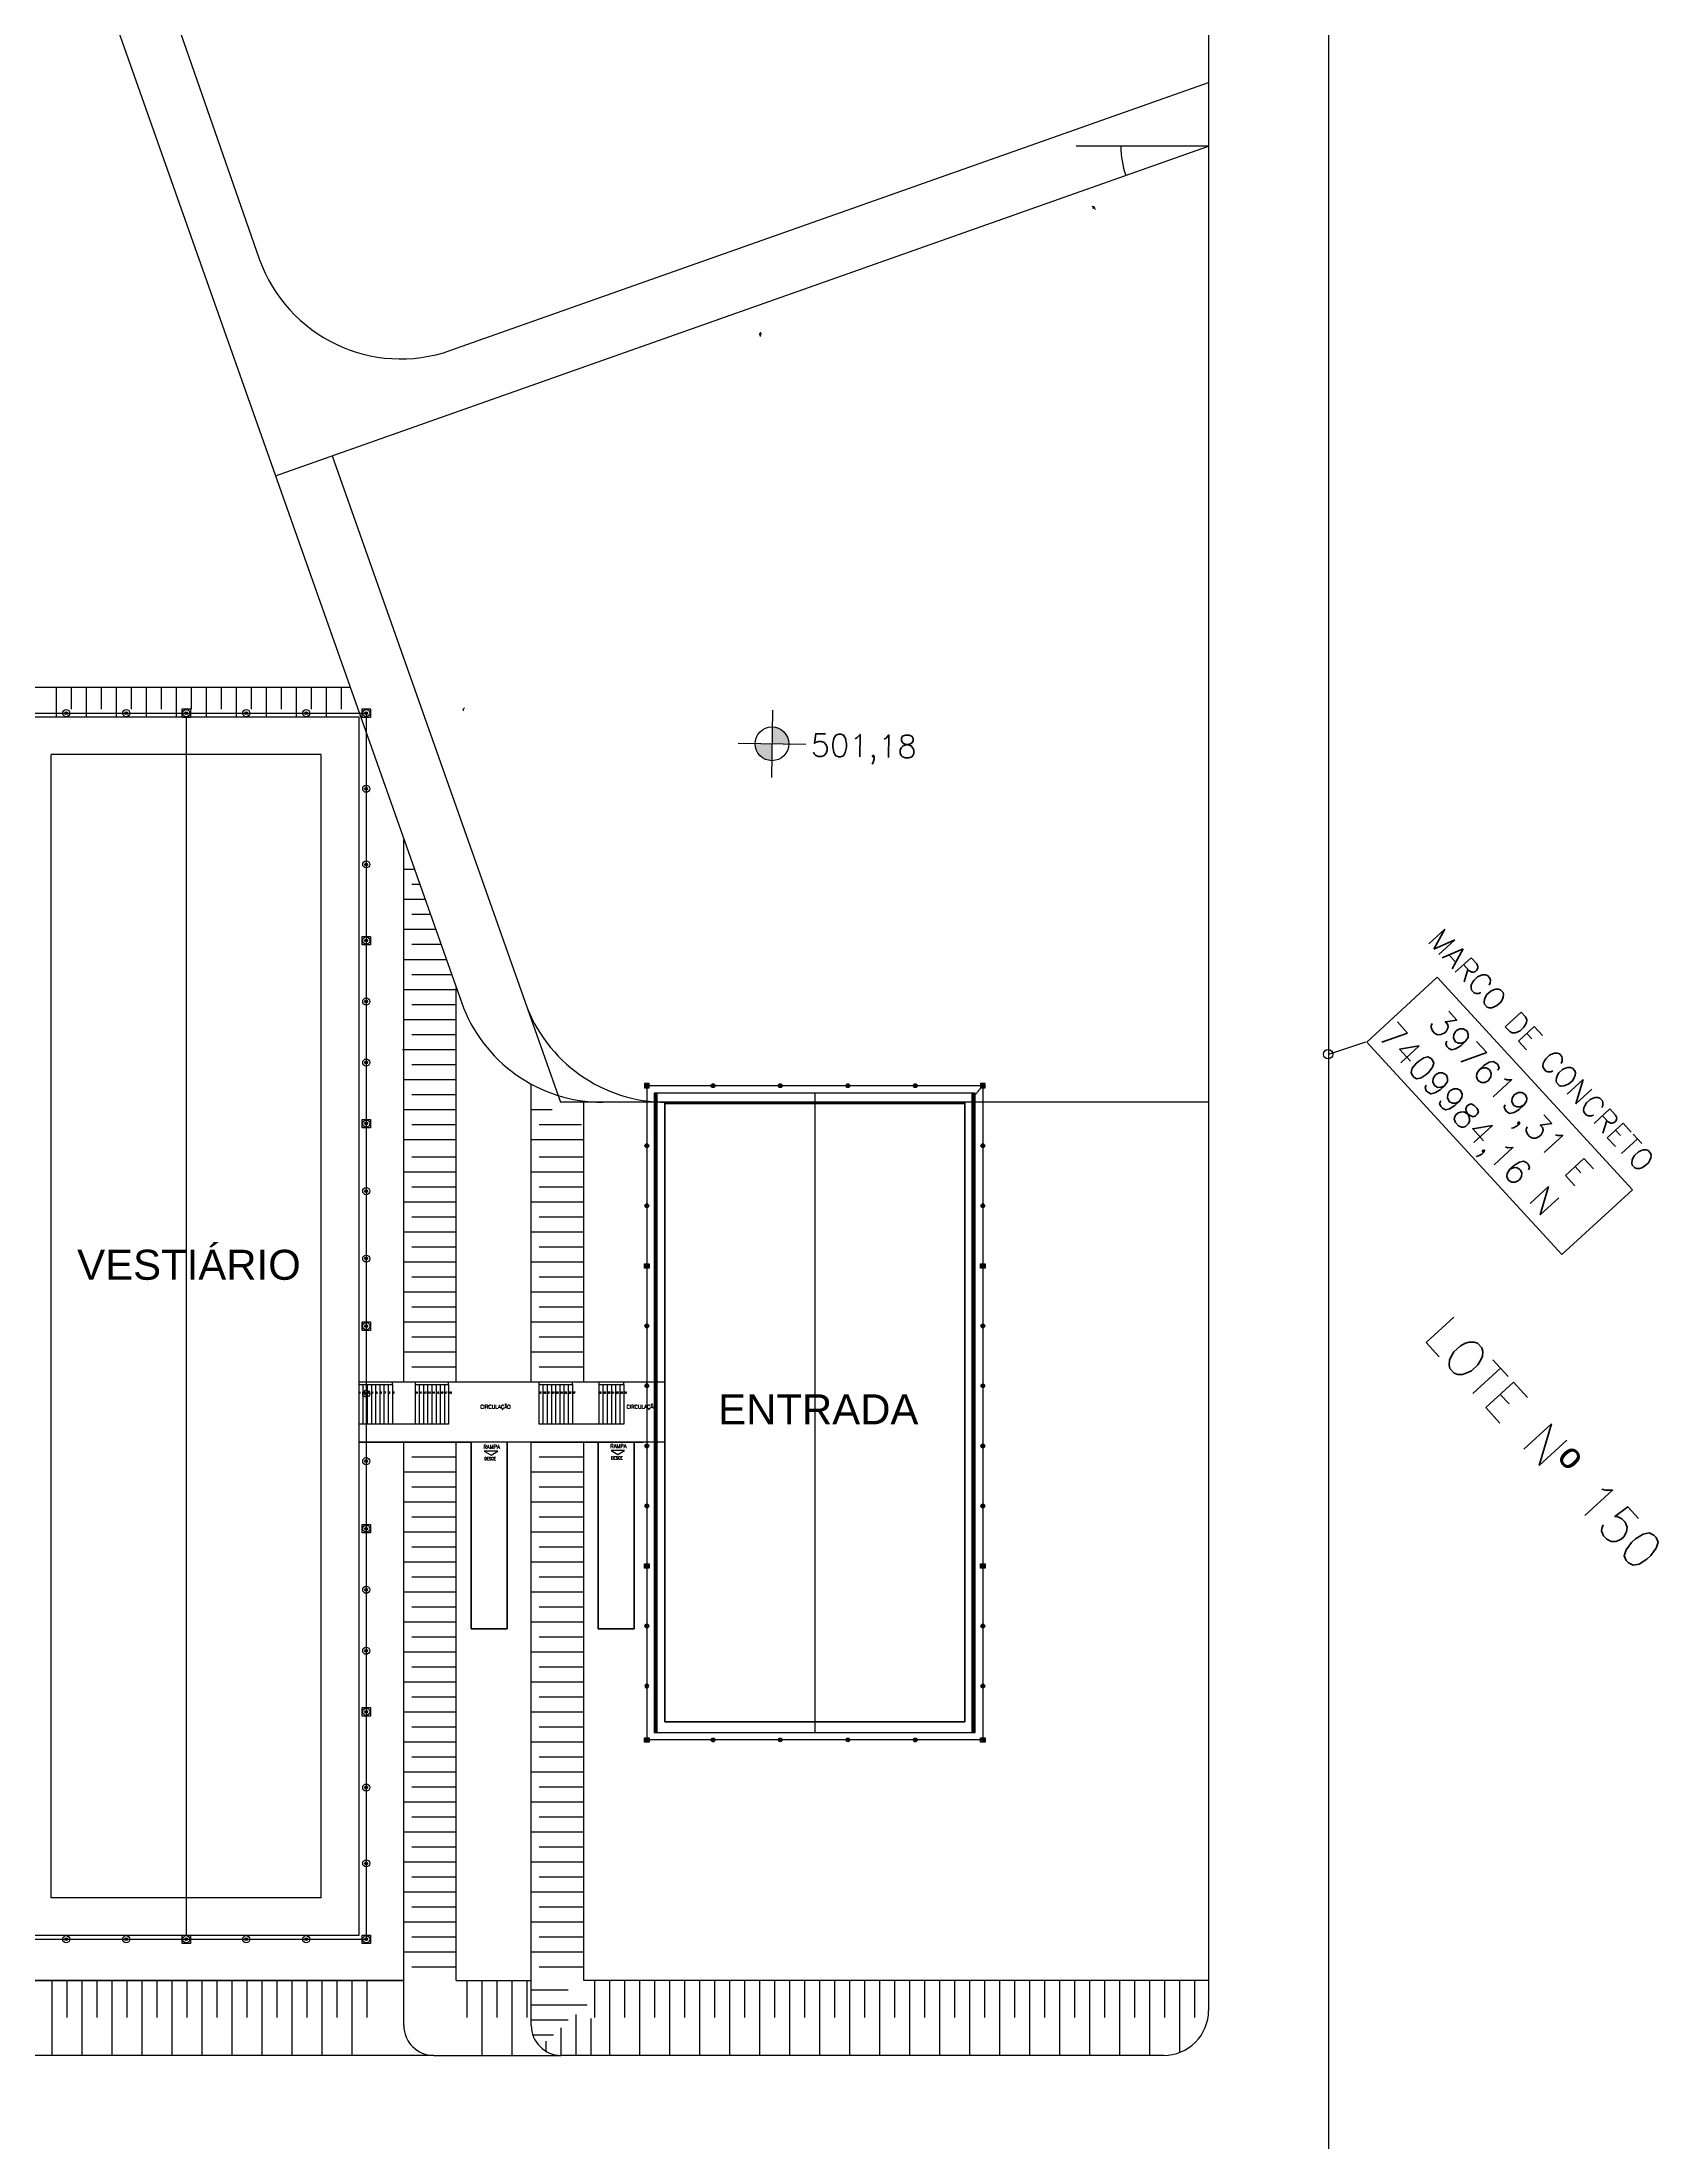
# Model space of a CAD drawing. Header units: millimetres. Extents: x 329990 to 395848, y 7389401 to 7442219.
# Drawn here: x 383119 to 393891, y 7415250 to 7429245 of the extents above; entities that cross this region are included whole.
import ezdxf
from ezdxf.enums import TextEntityAlignment as Align

# ---------------------------------------------------------------- set-up
doc = ezdxf.new("R2010")
doc.units = ezdxf.units.MM
doc.header["$PDMODE"] = 34
doc.header["$PDSIZE"] = 1.2
doc.linetypes.add('DASHDOT2', pattern=[0.5, 0.25, -0.125, 0, -0.125])
doc.linetypes.add('DASHED2', pattern=[0.375, 0.25, -0.125])
for name, color, linetype in [('_LAYOUT', 252, 'Continuous'), ('ALVENARIA', 7, 'Continuous'), ('COTAS', 3, 'DASHED2'), ('ESPECARQ', 2, 'Continuous'), ('PONTOS DE PARA-RAIOS', 1, 'Continuous'), ('SPDA ATERRAMENTO', 1, 'Continuous')]:
    doc.layers.add(name, color=color, linetype=linetype)
doc.styles.add('1mm', font='romans.shx', dxfattribs={"height": 2})
doc.styles.add('ARIAL', font='arial.ttf', dxfattribs={"width": 1.5, "height": 0.6})
doc.styles.add('ARIAL-ABA1', font='arial.ttf', dxfattribs={"height": 2})
doc.styles.add('REGUA100', font='simplex.shx')
doc.styles.add('REGUA60', font='swissel.ttf')
doc.styles.add('TEXTO50', font='ROMANS.SHX', dxfattribs={"height": 0.13})
doc.dimstyles.new('ISO-25', dxfattribs={"dimtxt": 2.5, "dimasz": 2.5, "dimexe": 1.25, "dimexo": 0.625, "dimgap": 0.2, "dimtad": 1, "dimzin": 1, "dimtxsty": 'Standard', "dimcen": 2.5, "dimclrd": 1, "dimazin": 0, "dimtfac": 1, "dimtmove": 0, "dimatfit": 3, "dimfxl": 1, "dimarcsym": 0})

# ---------------------------------------------------------------- blocks, each defined once
blk = doc.blocks.new('INDUNI1')
at = {"color": 0, "style": 'REGUA100', "width": 1.4, "flags": 8}
for tag, p in [('NOME1', (0, 0)), ('NOME2', (0, -4.3))]:
    blk.add_attdef(tag, text='', height=2.5, dxfattribs=at).set_placement(p, align=Align.CENTER)
at = {"layer": 'ESPECARQ', "style": 'REGUA60', "width": 1.4, "flags": 8}
for tag, p in [('REVPAR', (0, -12.8)), ('PEDIR', (0, -15.3)), ('PISO', (0, -10.3))]:
    blk.add_attdef(tag, text='', height=1.5, dxfattribs=at).set_placement(p, align=Align.CENTER)
at = {"layer": 'ESPECARQ', "style": 'REGUA60', "width": 1.4}
blk.add_attdef('AREA', text='', height=1.5, dxfattribs=at).set_placement((0, -7.8), align=Align.CENTER)
blk = doc.blocks.new('*D17')
at = {"layer": 'ALVENARIA', "color": 1, "lineweight": -2}
blk.add_arc((390895, 7428551), 585, 180.1176, 199.3418, dxfattribs=at)
at = {"layer": 'ALVENARIA', "color": 1, "lineweight": 0}
for points in [[(390310, 7428550), (390311, 7428550), (390310, 7428551)], [(390344, 7428358), (390343, 7428357), (390344, 7428356)]]:
    blk.add_solid(points, dxfattribs=at)
at = {"layer": 'Defpoints', "color": 0, "lineweight": 0}
for p in [(390012, 7428551, -823), (390314, 7428485), (390895, 7428551, -823), (390895, 7428551, -823), (384675, 7426353, -823)]:
    blk.add_point(p, dxfattribs=at)
at = {"layer": 'ALVENARIA', "color": 0, "insert": (390320, 7428452), "char_height": 1.2, "attachment_point": 5, "rotation": 279.7297}
blk.add_mtext('19°27\'34"', dxfattribs=at)
blk = doc.blocks.new('Apwr_pahaste')
at = {"const_width": 0.63}
blk.add_lwpolyline([(0.315, 0, 1), (-0.315, 0, 1)], format="xyb", close=True, dxfattribs=at)
for radius in [1.575, 0.63]:
    blk.add_circle((0, 0), radius)

msp = doc.modelspace()

# ---------------------------------------------------------------- hatches: boundary and pattern name
at = {"layer": 'ALVENARIA'}
h = msp.add_hatch(color=256, dxfattribs=at)
h.paths.add_polyline_path([(388097.266, 7424566.2639, 0.4142135624), (387986.4861, 7424680.458), (387984.779, 7424567.971)])
h.paths.add_polyline_path([(387983.0719, 7424455.4839), (387984.779, 7424567.971), (387872.2919, 7424569.6781, 0.4142135624)])

# ---------------------------------------------------------------- linework, layer by layer
at = {"layer": '_LAYOUT'}
for p, q in [((384080.1967, 7424746.7727, -8.2303), (384080.1967, 7416629.1853, -8.2303)), ((383180.1967, 7416876.7727, -8.2303), (383180.1967, 7424496.7727, -8.2303)), ((384980.1967, 7424496.7727, -8.2303), (383180.1967, 7424496.7727, -8.2303)), ((384980.1967, 7416876.7727, -8.2303), (384980.1967, 7424496.7727, -8.2303)), ((389340.1967, 7422239.2737, -8.2303), (387200.1967, 7422239.2737, -8.2303)), ((387200.1967, 7422239.2737, -8.2303), (387200.1967, 7417979.2737, -8.2303)), ((387203.8364, 7417979.2737, -8.2303), (387203.8364, 7422239.2737, -8.2303)), ((387207.476, 7417979.2737, -8.2303), (387207.476, 7422239.2737, -8.2303)), ((387212.9354, 7417979.2737, -8.2303), (387212.9354, 7422239.2737, -8.2303)), ((387220.2149, 7417979.2737, -8.2303), (387220.2149, 7422239.2737, -8.2303)), ((388270.1967, 7422239.2737, -8.2303), (388270.1967, 7417979.2737, -8.2303)), ((389320.1785, 7417979.2737, -8.2303), (389320.1785, 7422239.2737, -8.2303)), ((389327.458, 7417979.2737, -8.2303), (389327.458, 7422239.2737, -8.2303)), ((389332.9174, 7417979.2737, -8.2303), (389332.9174, 7422239.2737, -8.2303)), ((389336.5571, 7417979.2737, -8.2303), (389336.5571, 7422239.2737, -8.2303)), ((389340.1967, 7417979.2737, -8.2303), (389340.1967, 7422239.2737, -8.2303)), ((387200.1967, 7417979.2737, -8.2303), (389340.1967, 7417979.2737, -8.2303)), ((384980.1967, 7416876.7727, -8.2303), (383180.1967, 7416876.7727, -8.2303))]:
    msp.add_line(p, q, dxfattribs=at)
at = {"layer": '_LAYOUT', "ltscale": 0.8}
for p, q in [((389270.1967, 7422169.2737, -8.2303), (387270.1967, 7422169.2737, -8.2303)), ((387270.1967, 7422169.2737, -8.2303), (387270.1967, 7418049.2737, -8.2303)), ((389270.1967, 7418049.2737, -8.2303), (389270.1967, 7422169.2737, -8.2303)), ((387270.1967, 7418049.2737, -8.2303), (389270.1967, 7418049.2737, -8.2303))]:
    msp.add_line(p, q, dxfattribs=at)
at = {"layer": '_LAYOUT', "elevation": -8.2303}
msp.add_lwpolyline([(385230.1967, 7424746.7727), (385230.1967, 7416626.7727), (382930.1967, 7416626.7727), (382930.1967, 7424746.7727)], close=True, dxfattribs=at)
at = {"layer": 'ALVENARIA'}
for p, q in [((390895.0866, 7438789.9199, 814.7997), (390895.2185, 7416126.7744, 814.7997)), ((391695.0877, 7438600.2489, -8.2303), (391695.2855, 7404609.8293, -8.2303)), ((383125.062, 7431940.4701, 814.7997), (384567.1501, 7427800.1073, 814.7997)), ((382747.9128, 7431807.2092, 814.7997), (385914.1997, 7422846.1215, 814.7997)), ((385843.1619, 7427190.3817, 814.7997), (390895.1709, 7428975.3637, 814.7997)), ((384674.9493, 7426353.3943, -8.2303), (390895.1734, 7428551.1314, -8.2303)), ((390895.1734, 7428551.1314, -8.2303), (390012.2986, 7428551.1314, -8.2303)), ((385052.1004, 7426486.6498, 814.7997), (386338.435, 7422846.1215, 814.7997)), ((382412.3778, 7424946.1651, 814.7997), (385172.1759, 7424946.1651, 814.7997)), ((383212.3778, 7424946.1651, 814.7997), (383212.3778, 7424746.7727, 814.7997)), ((383312.3778, 7424946.1651, 814.7997), (383312.3778, 7424799.671, 814.7997)), ((383412.3778, 7424946.1651, 814.7997), (383412.3778, 7424746.7727, 814.7997)), ((383412.3778, 7424946.1651, 814.7997), (383412.3778, 7424799.671, 814.7997)), ((383512.3778, 7424946.1651, 814.7997), (383512.3778, 7424799.671, 814.7997)), ((383612.3778, 7424946.1651, 814.7997), (383612.3778, 7424746.7727, 814.7997)), ((383712.3778, 7424946.1651, 814.7997), (383712.3778, 7424799.671, 814.7997)), ((383812.3778, 7424946.1651, 814.7997), (383812.3778, 7424746.7727, 814.7997)), ((383912.3778, 7424946.1651, 814.7997), (383912.3778, 7424799.671, 814.7997)), ((384012.3778, 7424946.1651, 814.7997), (384012.3778, 7424746.7727, 814.7997)), ((384112.3778, 7424946.1651, 814.7997), (384112.3778, 7424799.671, 814.7997)), ((384212.3778, 7424946.1651, 814.7997), (384212.3778, 7424746.7727, 814.7997)), ((384312.3778, 7424946.1651, 814.7997), (384312.3778, 7424799.671, 814.7997)), ((384412.3778, 7424946.1651, 814.7997), (384412.3778, 7424746.7727, 814.7997)), ((384512.3778, 7424946.1651, 814.7997), (384512.3778, 7424799.671, 814.7997)), ((384612.3778, 7424946.1651, 814.7997), (384612.3778, 7424746.7727, 814.7997)), ((384612.3778, 7424946.1651, 814.7997), (384612.3778, 7424799.671, 814.7997)), ((384712.3778, 7424946.1651, 814.7997), (384712.3778, 7424799.671, 814.7997)), ((384812.3778, 7424946.1651, 814.7997), (384812.3778, 7424746.7727, 814.7997)), ((384912.3778, 7424946.1651, 814.7997), (384912.3778, 7424799.671, 814.7997)), ((385012.3778, 7424946.1651, 814.7997), (385012.3778, 7424746.7727, 814.7997)), ((385112.3778, 7424946.1651, 814.7997), (385112.3778, 7424799.671, 814.7997)), ((387988.1932, 7424792.9451, 814.7997), (387981.3648, 7424342.9969, 814.7997)), ((387759.8049, 7424571.3852, 814.7997), (388209.7531, 7424564.5568, 814.7997)), ((385530.1967, 7420313.8117, -8.2303), (385530.1967, 7423929.2737, -8.2303)), ((385602.149, 7423729.2737, -8.2303), (385530.1967, 7423729.2737, -8.2303)), ((385637.4828, 7423629.2737, -8.2303), (385583.4102, 7423629.2737, -8.2303)), ((385672.8165, 7423529.2737, -8.2303), (385530.1967, 7423529.2737, -8.2303)), ((385708.1502, 7423429.2737, -8.2303), (385583.4102, 7423429.2737, -8.2303)), ((385743.484, 7423329.2737, -8.2303), (385530.1967, 7423329.2737, -8.2303)), ((385778.8177, 7423229.2737, -8.2303), (385583.4102, 7423229.2737, -8.2303)), ((385814.1514, 7423129.2737, -8.2303), (385530.1967, 7423129.2737, -8.2303)), ((385849.4852, 7423029.2737, -8.2303), (385583.4102, 7423029.2737, -8.2303)), ((385880.1967, 7422929.2737, -8.2303), (385530.1967, 7422929.2737, -8.2303)), ((385880.1967, 7420313.8117, -8.2303), (385880.1967, 7422941.9447, -8.2303)), ((385880.1967, 7422729.2737, -8.2303), (385530.1967, 7422729.2737, -8.2303)), ((385880.1967, 7422829.2737, -8.2303), (385583.4102, 7422829.2737, -8.2303)), ((386338.435, 7422846.1215, 814.7997), (386574.0572, 7422179.2737, 814.7997)), ((385880.1967, 7422629.2737, -8.2303), (385583.4102, 7422629.2737, -8.2303)), ((385880.1967, 7422529.2737, -8.2303), (385521.3738, 7422529.2737, -8.2303)), ((385880.1967, 7422329.2737, -8.2303), (385530.1967, 7422329.2737, -8.2303)), ((385880.1967, 7422429.2737, -8.2303), (385583.4102, 7422429.2737, -8.2303)), ((385880.1967, 7422229.2737, -8.2303), (385583.4102, 7422229.2737, -8.2303)), ((386380.1967, 7420313.8117, -8.2303), (386380.1967, 7422300.3032, -8.2303)), ((390895.2104, 7422179.2737, 814.7997), (386574.0572, 7422179.2737, 814.7997)), ((386730.1967, 7420313.8117, -8.2303), (386730.1967, 7422187.3552, -8.2303)), ((385880.1967, 7422129.2737, -8.2303), (385530.1967, 7422129.2737, -8.2303)), ((385880.1967, 7422029.2737, -8.2303), (385583.4102, 7422029.2737, -8.2303)), ((386520.493, 7422129.2737, -8.2303), (386380.1967, 7422129.2737, -8.2303)), ((386714.0555, 7422029.2737, -8.2303), (386433.4102, 7422029.2737, -8.2303)), ((385880.1967, 7421929.2737, -8.2303), (385530.1967, 7421929.2737, -8.2303)), ((386730.1967, 7421929.2737, -8.2303), (386380.1967, 7421929.2737, -8.2303)), ((385880.1967, 7421813.7903, -8.2303), (385583.4102, 7421813.7903, -8.2303)), ((386730.1967, 7421813.7903, -8.2303), (386433.4102, 7421813.7903, -8.2303)), ((385880.1967, 7421713.7903, -8.2303), (385530.1967, 7421713.7903, -8.2303)), ((385880.1967, 7421613.7903, -8.2303), (385583.4102, 7421613.7903, -8.2303)), ((386730.1967, 7421713.7903, -8.2303), (386380.1967, 7421713.7903, -8.2303)), ((386730.1967, 7421613.7903, -8.2303), (386433.4102, 7421613.7903, -8.2303)), ((385880.1967, 7421513.7903, -8.2303), (385530.1967, 7421513.7903, -8.2303)), ((386730.1967, 7421513.7903, -8.2303), (386380.1967, 7421513.7903, -8.2303)), ((385880.1967, 7421413.7903, -8.2303), (385583.4102, 7421413.7903, -8.2303)), ((386730.1967, 7421413.7903, -8.2303), (386433.4102, 7421413.7903, -8.2303)), ((385880.1967, 7421313.7903, -8.2303), (385530.1967, 7421313.7903, -8.2303)), ((385880.1967, 7421213.7903, -8.2303), (385583.4102, 7421213.7903, -8.2303)), ((386730.1967, 7421313.7903, -8.2303), (386380.1967, 7421313.7903, -8.2303)), ((386730.1967, 7421213.7903, -8.2303), (386433.4102, 7421213.7903, -8.2303)), ((385880.1967, 7421113.7903, -8.2303), (385530.1967, 7421113.7903, -8.2303)), ((386730.1967, 7421113.7903, -8.2303), (386380.1967, 7421113.7903, -8.2303)), ((385880.1967, 7420913.7903, -8.2303), (385530.1967, 7420913.7903, -8.2303)), ((385880.1967, 7421013.7903, -8.2303), (385583.4102, 7421013.7903, -8.2303)), ((386730.1967, 7420913.7903, -8.2303), (386380.1967, 7420913.7903, -8.2303)), ((386730.1967, 7421013.7903, -8.2303), (386433.4102, 7421013.7903, -8.2303)), ((385880.1967, 7420813.7903, -8.2303), (385583.4102, 7420813.7903, -8.2303)), ((386730.1967, 7420813.7903, -8.2303), (386433.4102, 7420813.7903, -8.2303)), ((385880.1967, 7420713.7903, -8.2303), (385530.1967, 7420713.7903, -8.2303)), ((386730.1967, 7420713.7903, -8.2303), (386380.1967, 7420713.7903, -8.2303)), ((385880.1967, 7420513.7903, -8.2303), (385530.1967, 7420513.7903, -8.2303)), ((385880.1967, 7420613.7903, -8.2303), (385583.4102, 7420613.7903, -8.2303)), ((386730.1967, 7420513.7903, -8.2303), (386380.1967, 7420513.7903, -8.2303)), ((386730.1967, 7420613.7903, -8.2303), (386433.4102, 7420613.7903, -8.2303)), ((385880.1967, 7420413.7903, -8.2303), (385583.4102, 7420413.7903, -8.2303)), ((386730.1967, 7420413.7903, -8.2303), (386433.4102, 7420413.7903, -8.2303)), ((387270.1967, 7420313.8117, -8.2303), (385230.1967, 7420313.8117, -8.2303)), ((387270.1967, 7420313.8117, -8.2303), (385230.1967, 7420313.8117, -8.2303)), ((385230.1967, 7420298.8117, -8.2303), (385230.1967, 7420033.8117, -8.2303)), ((385230.1967, 7420298.8117, -8.2303), (385454.1967, 7420298.8117, -8.2303)), ((385258.1967, 7420298.8117, -8.2303), (385258.1967, 7420033.8117, -8.2303)), ((385286.1967, 7420298.8117, -8.2303), (385286.1967, 7420033.8117, -8.2303)), ((385314.1967, 7420298.8117, -8.2303), (385314.1967, 7420033.8117, -8.2303)), ((385342.1967, 7420298.8117, -8.2303), (385342.1967, 7420033.8117, -8.2303)), ((385370.1967, 7420298.8117, -8.2303), (385370.1967, 7420033.8117, -8.2303)), ((385398.1967, 7420298.8117, -8.2303), (385398.1967, 7420033.8117, -8.2303)), ((385426.1967, 7420298.8117, -8.2303), (385426.1967, 7420033.8117, -8.2303)), ((385454.1967, 7420298.8117, -8.2303), (385454.1967, 7420313.8117, -8.2303)), ((385454.1967, 7420298.8117, -8.2303), (385454.1967, 7420033.8117, -8.2303)), ((385605.1967, 7420313.8117, -8.2303), (385605.1967, 7420033.8117, -8.2303)), ((385605.1967, 7420298.8117, -8.2303), (385829.1967, 7420298.8117, -8.2303)), ((385633.1967, 7420298.8117, -8.2303), (385633.1967, 7420033.8117, -8.2303)), ((385661.1967, 7420298.8117, -8.2303), (385661.1967, 7420033.8117, -8.2303)), ((385689.1967, 7420298.8117, -8.2303), (385689.1967, 7420033.8117, -8.2303)), ((385717.1967, 7420298.8117, -8.2303), (385717.1967, 7420033.8117, -8.2303)), ((385745.1967, 7420298.8117, -8.2303), (385745.1967, 7420033.8117, -8.2303)), ((385773.1967, 7420298.8117, -8.2303), (385773.1967, 7420033.8117, -8.2303)), ((385801.1967, 7420298.8117, -8.2303), (385801.1967, 7420033.8117, -8.2303)), ((385829.1967, 7420298.8117, -8.2303), (385829.1967, 7420313.8117, -8.2303)), ((385829.1967, 7420298.8117, -8.2303), (385829.1967, 7420033.8117, -8.2303)), ((386430.1967, 7420313.8117, -8.2303), (386430.1967, 7420033.8117, -8.2303)), ((386430.1967, 7420298.8117, -8.2303), (386654.1967, 7420298.8117, -8.2303)), ((386458.1967, 7420298.8117, -8.2303), (386458.1967, 7420033.8117, -8.2303)), ((386486.1967, 7420298.8117, -8.2303), (386486.1967, 7420033.8117, -8.2303)), ((386514.1967, 7420298.8117, -8.2303), (386514.1967, 7420033.8117, -8.2303)), ((386542.1967, 7420298.8117, -8.2303), (386542.1967, 7420033.8117, -8.2303)), ((386570.1967, 7420298.8117, -8.2303), (386570.1967, 7420033.8117, -8.2303)), ((386598.1967, 7420298.8117, -8.2303), (386598.1967, 7420033.8117, -8.2303)), ((386626.1967, 7420298.8117, -8.2303), (386626.1967, 7420033.8117, -8.2303)), ((386654.1967, 7420298.8117, -8.2303), (386654.1967, 7420313.8117, -8.2303)), ((386654.1967, 7420298.8117, -8.2303), (386654.1967, 7420033.8117, -8.2303)), ((386830.1967, 7420313.8117, -8.2303), (386830.1967, 7420033.8117, -8.2303)), ((386830.1967, 7420298.8117, -8.2303), (386998.1967, 7420298.8117, -8.2303)), ((386858.1967, 7420298.8117, -8.2303), (386858.1967, 7420033.8117, -8.2303)), ((386886.1967, 7420298.8117, -8.2303), (386886.1967, 7420033.8117, -8.2303)), ((386914.1967, 7420298.8117, -8.2303), (386914.1967, 7420033.8117, -8.2303)), ((386942.1967, 7420298.8117, -8.2303), (386942.1967, 7420033.8117, -8.2303)), ((386970.1967, 7420298.8117, -8.2303), (386970.1967, 7420033.8117, -8.2303)), ((386998.1967, 7420298.8117, -8.2303), (386998.1967, 7420313.8117, -8.2303)), ((386998.1967, 7420298.8117, -8.2303), (386998.1967, 7420033.8117, -8.2303)), ((385980.1967, 7419913.8117, -8.2303), (385230.1967, 7419913.8117, -8.2303)), ((385980.1967, 7419913.8117, -8.2303), (385230.1967, 7419913.8117, -8.2303)), ((385530.1967, 7416026.7727, 814.7997), (385530.1967, 7419913.8117, 814.7997)), ((385880.1967, 7419813.7903, -8.2303), (385583.4102, 7419813.7903, -8.2303)), ((385880.1967, 7416326.7727, 814.7997), (385880.1967, 7419913.8117, 814.7997)), ((385980.1967, 7419913.8117, -8.2303), (385980.1967, 7418788.8117, -8.2303)), ((386220.1967, 7419913.8117, -8.2303), (385980.1967, 7419913.8117, -8.2303)), ((385980.1967, 7418668.8117, -8.2303), (385980.1967, 7419913.8117, -8.2303)), ((387270.1967, 7419913.8117, -8.2303), (386220.1967, 7419913.8117, -8.2303)), ((386220.1967, 7418668.8117, -8.2303), (386220.1967, 7419913.8117, -8.2303)), ((386825.1967, 7419913.8117, -8.2303), (386220.1967, 7419913.8117, -8.2303)), ((386220.1967, 7419913.8117, -8.2303), (386220.1967, 7418668.8117, -8.2303)), ((386380.1967, 7416026.7727, 814.7997), (386380.1967, 7419913.8117, 814.7997)), ((386730.1967, 7419813.7903, -8.2303), (386433.4102, 7419813.7903, -8.2303)), ((386730.1967, 7416326.7727, 814.7997), (386730.1967, 7419913.8117, 814.7997)), ((386825.1967, 7419913.8117, -8.2303), (386825.1967, 7418788.8117, -8.2303)), ((386825.1967, 7418668.8117, -8.2303), (386825.1967, 7419913.8117, -8.2303)), ((387065.1967, 7418788.8117, -8.2303), (387065.1967, 7419913.8117, -8.2303)), ((387270.1967, 7419913.8117, -8.2303), (387065.1967, 7419913.8117, -8.2303)), ((387065.1967, 7419913.8117, -8.2303), (387065.1967, 7418668.8117, -8.2303)), ((385880.1967, 7419713.7903, -8.2303), (385530.1967, 7419713.7903, -8.2303)), ((386730.1967, 7419713.7903, -8.2303), (386380.1967, 7419713.7903, -8.2303)), ((385880.1967, 7419513.7903, -8.2303), (385530.1967, 7419513.7903, -8.2303)), ((385880.1967, 7419613.7903, -8.2303), (385583.4102, 7419613.7903, -8.2303)), ((386730.1967, 7419513.7903, -8.2303), (386380.1967, 7419513.7903, -8.2303)), ((386730.1967, 7419613.7903, -8.2303), (386433.4102, 7419613.7903, -8.2303)), ((385880.1967, 7419413.7903, -8.2303), (385583.4102, 7419413.7903, -8.2303)), ((386730.1967, 7419413.7903, -8.2303), (386433.4102, 7419413.7903, -8.2303)), ((385880.1967, 7419313.7903, -8.2303), (385530.1967, 7419313.7903, -8.2303)), ((386730.1967, 7419313.7903, -8.2303), (386380.1967, 7419313.7903, -8.2303)), ((385880.1967, 7419113.7903, -8.2303), (385530.1967, 7419113.7903, -8.2303)), ((385880.1967, 7419213.7903, -8.2303), (385583.4102, 7419213.7903, -8.2303)), ((386730.1967, 7419113.7903, -8.2303), (386380.1967, 7419113.7903, -8.2303)), ((386730.1967, 7419213.7903, -8.2303), (386433.4102, 7419213.7903, -8.2303)), ((385880.1967, 7419013.7903, -8.2303), (385583.4102, 7419013.7903, -8.2303)), ((386730.1967, 7419013.7903, -8.2303), (386433.4102, 7419013.7903, -8.2303)), ((385880.1967, 7418913.7903, -8.2303), (385530.1967, 7418913.7903, -8.2303)), ((385880.1967, 7418813.7903, -8.2303), (385583.4102, 7418813.7903, -8.2303)), ((386730.1967, 7418913.7903, -8.2303), (386380.1967, 7418913.7903, -8.2303)), ((386730.1967, 7418813.7903, -8.2303), (386433.4102, 7418813.7903, -8.2303)), ((385880.1967, 7418713.7903, -8.2303), (385530.1967, 7418713.7903, -8.2303)), ((385980.1967, 7418788.8117, -8.2303), (385980.1967, 7418668.8117, -8.2303)), ((385980.1967, 7418668.8117, -8.2303), (386220.1967, 7418668.8117, -8.2303)), ((386220.1967, 7418668.8117, -8.2303), (385980.1967, 7418668.8117, -8.2303)), ((386730.1967, 7418713.7903, -8.2303), (386380.1967, 7418713.7903, -8.2303)), ((386825.1967, 7418788.8117, -8.2303), (386825.1967, 7418668.8117, -8.2303)), ((386825.1967, 7418668.8117, -8.2303), (387065.1967, 7418668.8117, -8.2303)), ((387065.1967, 7418668.8117, -8.2303), (386825.1967, 7418668.8117, -8.2303)), ((387065.1967, 7418668.8117, -8.2303), (387065.1967, 7418788.8117, -8.2303)), ((385880.1967, 7418613.7903, -8.2303), (385583.4102, 7418613.7903, -8.2303)), ((386730.1967, 7418613.7903, -8.2303), (386433.4102, 7418613.7903, -8.2303)), ((385880.1967, 7418513.7903, -8.2303), (385530.1967, 7418513.7903, -8.2303)), ((385880.1967, 7418413.7903, -8.2303), (385583.4102, 7418413.7903, -8.2303)), ((386730.1967, 7418513.7903, -8.2303), (386380.1967, 7418513.7903, -8.2303)), ((386730.1967, 7418413.7903, -8.2303), (386433.4102, 7418413.7903, -8.2303)), ((385880.1967, 7418313.7903, -8.2303), (385530.1967, 7418313.7903, -8.2303)), ((386730.1967, 7418313.7903, -8.2303), (386380.1967, 7418313.7903, -8.2303)), ((385880.1967, 7418113.7903, -8.2303), (385530.1967, 7418113.7903, -8.2303)), ((385880.1967, 7418213.7903, -8.2303), (385583.4102, 7418213.7903, -8.2303)), ((386730.1967, 7418113.7903, -8.2303), (386380.1967, 7418113.7903, -8.2303)), ((386730.1967, 7418213.7903, -8.2303), (386433.4102, 7418213.7903, -8.2303)), ((385880.1967, 7418013.7903, -8.2303), (385583.4102, 7418013.7903, -8.2303)), ((386730.1967, 7418013.7903, -8.2303), (386433.4102, 7418013.7903, -8.2303)), ((385880.1967, 7417913.7903, -8.2303), (385530.1967, 7417913.7903, -8.2303)), ((386730.1967, 7417913.7903, -8.2303), (386380.1967, 7417913.7903, -8.2303)), ((385880.1967, 7417713.7903, -8.2303), (385530.1967, 7417713.7903, -8.2303)), ((385880.1967, 7417813.7903, -8.2303), (385583.4102, 7417813.7903, -8.2303)), ((386730.1967, 7417713.7903, -8.2303), (386380.1967, 7417713.7903, -8.2303)), ((386730.1967, 7417813.7903, -8.2303), (386433.4102, 7417813.7903, -8.2303)), ((385880.1967, 7417613.7903, -8.2303), (385583.4102, 7417613.7903, -8.2303)), ((386730.1967, 7417613.7903, -8.2303), (386433.4102, 7417613.7903, -8.2303)), ((385880.1967, 7417513.7903, -8.2303), (385530.1967, 7417513.7903, -8.2303)), ((385880.1967, 7417413.7903, -8.2303), (385583.4102, 7417413.7903, -8.2303)), ((386730.1967, 7417513.7903, -8.2303), (386380.1967, 7417513.7903, -8.2303)), ((386730.1967, 7417413.7903, -8.2303), (386433.4102, 7417413.7903, -8.2303)), ((385880.1967, 7417313.7903, -8.2303), (385530.1967, 7417313.7903, -8.2303)), ((386730.1967, 7417313.7903, -8.2303), (386380.1967, 7417313.7903, -8.2303)), ((385880.1967, 7417213.7903, -8.2303), (385583.4102, 7417213.7903, -8.2303)), ((386730.1967, 7417213.7903, -8.2303), (386433.4102, 7417213.7903, -8.2303)), ((385880.1967, 7417113.7903, -8.2303), (385530.1967, 7417113.7903, -8.2303)), ((385880.1967, 7417013.7903, -8.2303), (385583.4102, 7417013.7903, -8.2303)), ((386730.1967, 7417113.7903, -8.2303), (386380.1967, 7417113.7903, -8.2303)), ((386730.1967, 7417013.7903, -8.2303), (386433.4102, 7417013.7903, -8.2303)), ((385880.1967, 7416913.7903, -8.2303), (385530.1967, 7416913.7903, -8.2303)), ((386730.1967, 7416913.7903, -8.2303), (386380.1967, 7416913.7903, -8.2303)), ((385880.1967, 7416713.7903, -8.2303), (385530.1967, 7416713.7903, -8.2303)), ((385880.1967, 7416813.7903, -8.2303), (385583.4102, 7416813.7903, -8.2303)), ((386730.1967, 7416713.7903, -8.2303), (386380.1967, 7416713.7903, -8.2303)), ((386730.1967, 7416813.7903, -8.2303), (386433.4102, 7416813.7903, -8.2303)), ((385880.1967, 7416613.7903, -8.2303), (385583.4102, 7416613.7903, -8.2303)), ((386730.1967, 7416613.7903, -8.2303), (386433.4102, 7416613.7903, -8.2303)), ((385880.1967, 7416513.7903, -8.2303), (385530.1967, 7416513.7903, -8.2303)), ((386730.1967, 7416513.7903, -8.2303), (386380.1967, 7416513.7903, -8.2303)), ((382612.4209, 7416326.7727, 814.7997), (385530.1967, 7416326.7727, 814.7997)), ((385530.1967, 7416326.7727, 814.7997), (382630.1967, 7416326.7727, 814.7997)), ((383183.4809, 7416326.7727, 814.7997), (383183.4809, 7415826.7696, 814.7997)), ((383183.4809, 7416326.7727, 814.7997), (383183.4809, 7416079.9861, 814.7997)), ((383283.4809, 7416326.7727, 814.7997), (383283.4809, 7416079.9861, 814.7997)), ((383383.4809, 7416326.7727, 814.7997), (383383.4809, 7415826.7686, 814.7997)), ((383483.4809, 7416326.7727, 814.7997), (383483.4809, 7416079.9861, 814.7997)), ((383583.4809, 7416326.7727, 814.7997), (383583.4809, 7415826.7696, 814.7997)), ((383683.4809, 7416326.7727, 814.7997), (383683.4809, 7416079.9861, 814.7997)), ((383783.4809, 7416326.7727, 814.7997), (383783.4809, 7415826.7676, 814.7997)), ((383883.4809, 7416326.7727, 814.7997), (383883.4809, 7416079.9861, 814.7997)), ((383983.4809, 7416326.7727, 814.7997), (383983.4809, 7415826.7686, 814.7997)), ((384083.4809, 7416326.7727, 814.7997), (384083.4809, 7416079.9861, 814.7997)), ((384183.4809, 7416326.7727, 814.7997), (384183.4809, 7415826.7696, 814.7997)), ((384183.4809, 7416326.7727, 814.7997), (384183.4809, 7416079.9861, 814.7997)), ((384283.4809, 7416326.7727, 814.7997), (384283.4809, 7416079.9861, 814.7997)), ((384383.4809, 7416326.7727, 814.7997), (384383.4809, 7415826.7686, 814.7997)), ((384483.4809, 7416326.7727, 814.7997), (384483.4809, 7416079.9861, 814.7997)), ((384583.4809, 7416326.7727, 814.7997), (384583.4809, 7415826.7696, 814.7997)), ((384683.4809, 7416326.7727, 814.7997), (384683.4809, 7416079.9861, 814.7997)), ((384783.4809, 7416326.7727, 814.7997), (384783.4809, 7415826.7696, 814.7997)), ((384783.4809, 7416326.7727, 814.7997), (384783.4809, 7416079.9861, 814.7997)), ((384883.4809, 7416326.7727, 814.7997), (384883.4809, 7416079.9861, 814.7997)), ((384983.4809, 7416326.7727, 814.7997), (384983.4809, 7415826.7686, 814.7997)), ((385083.4809, 7416326.7727, 814.7997), (385083.4809, 7416079.9861, 814.7997)), ((385183.4809, 7416326.7727, 814.7997), (385183.4809, 7415826.7696, 814.7997)), ((385283.4809, 7416326.7727, 814.7997), (385283.4809, 7416079.9861, 814.7997)), ((385880.1967, 7416413.7903, -8.2303), (385583.4102, 7416413.7903, -8.2303)), ((385880.1967, 7416326.7727, 814.7997), (386380.1967, 7416326.7727, 814.7997)), ((385951.2567, 7416326.7727, 814.7997), (385951.2567, 7416079.9861, 814.7997)), ((386051.2567, 7416326.7727, 814.7997), (386051.2567, 7415826.7676, 814.7997)), ((386151.2567, 7416326.7727, 814.7997), (386151.2567, 7416079.9861, 814.7997)), ((386251.2567, 7416326.7727, 814.7997), (386251.2567, 7415826.7686, 814.7997)), ((386351.2567, 7416326.7727, 814.7997), (386351.2567, 7416079.9861, 814.7997)), ((386730.1967, 7416413.7903, -8.2303), (386433.4102, 7416413.7903, -8.2303)), ((390895.2173, 7416326.7727, 814.7997), (386730.1967, 7416326.7727, 814.7997)), ((386801.2567, 7416326.7727, 814.7997), (386801.2567, 7416079.9861, 814.7997)), ((386901.2567, 7416326.7727, 814.7997), (386901.2567, 7415826.7676, 814.7997)), ((387001.2567, 7416326.7727, 814.7997), (387001.2567, 7416079.9861, 814.7997)), ((387101.2567, 7416326.7727, 814.7997), (387101.2567, 7415826.7686, 814.7997)), ((387201.2567, 7416326.7727, 814.7997), (387201.2567, 7416079.9861, 814.7997)), ((387301.2567, 7416326.7727, 814.7997), (387301.2567, 7415826.7696, 814.7997)), ((387301.2567, 7416326.7727, 814.7997), (387301.2567, 7416079.9861, 814.7997)), ((387401.2567, 7416326.7727, 814.7997), (387401.2567, 7416079.9861, 814.7997)), ((387501.2567, 7416326.7727, 814.7997), (387501.2567, 7415826.7686, 814.7997)), ((387601.2567, 7416326.7727, 814.7997), (387601.2567, 7416079.9861, 814.7997)), ((387701.2567, 7416326.7727, 814.7997), (387701.2567, 7415826.7696, 814.7997)), ((387801.2567, 7416326.7727, 814.7997), (387801.2567, 7416079.9861, 814.7997)), ((387901.2567, 7416326.7727, 814.7997), (387901.2567, 7415826.7676, 814.7997)), ((388001.2567, 7416326.7727, 814.7997), (388001.2567, 7416079.9861, 814.7997)), ((388101.2567, 7416326.7727, 814.7997), (388101.2567, 7415826.7686, 814.7997)), ((388201.2567, 7416326.7727, 814.7997), (388201.2567, 7416079.9861, 814.7997)), ((388301.2567, 7416326.7727, 814.7997), (388301.2567, 7415826.7696, 814.7997)), ((388301.2567, 7416326.7727, 814.7997), (388301.2567, 7416079.9861, 814.7997)), ((388401.2567, 7416326.7727, 814.7997), (388401.2567, 7416079.9861, 814.7997)), ((388501.2567, 7416326.7727, 814.7997), (388501.2567, 7415826.7686, 814.7997)), ((388601.2567, 7416326.7727, 814.7997), (388601.2567, 7416079.9861, 814.7997)), ((388701.2567, 7416326.7727, 814.7997), (388701.2567, 7415826.7696, 814.7997)), ((388801.2567, 7416326.7727, 814.7997), (388801.2567, 7416079.9861, 814.7997)), ((388901.2567, 7416326.7727, 814.7997), (388901.2567, 7415826.7696, 814.7997)), ((388901.2567, 7416326.7727, 814.7997), (388901.2567, 7416079.9861, 814.7997)), ((389001.2567, 7416326.7727, 814.7997), (389001.2567, 7416079.9861, 814.7997)), ((389101.2567, 7416326.7727, 814.7997), (389101.2567, 7415826.7686, 814.7997)), ((389201.2567, 7416326.7727, 814.7997), (389201.2567, 7416079.9861, 814.7997)), ((389301.2567, 7416326.7727, 814.7997), (389301.2567, 7415826.7696, 814.7997)), ((389401.2567, 7416326.7727, 814.7997), (389401.2567, 7416079.9861, 814.7997)), ((389501.2567, 7416326.7727, 814.7997), (389501.2567, 7415826.7696, 814.7997)), ((389601.2567, 7416326.7727, 814.7997), (389601.2567, 7416079.9861, 814.7997)), ((389701.2567, 7416326.7727, 814.7997), (389701.2567, 7415826.7696, 814.7997)), ((389701.2567, 7416326.7727, 814.7997), (389701.2567, 7416079.9861, 814.7997)), ((389801.2567, 7416326.7727, 814.7997), (389801.2567, 7416079.9861, 814.7997)), ((389901.2567, 7416326.7727, 814.7997), (389901.2567, 7415826.7686, 814.7997)), ((390001.2567, 7416326.7727, 814.7997), (390001.2567, 7416079.9861, 814.7997)), ((390101.2567, 7416326.7727, 814.7997), (390101.2567, 7415826.7696, 814.7997)), ((390201.2567, 7416326.7727, 814.7997), (390201.2567, 7416079.9861, 814.7997)), ((390301.2567, 7416326.7727, 814.7997), (390301.2567, 7415826.7696, 814.7997)), ((390301.2567, 7416326.7727, 814.7997), (390301.2567, 7416079.9861, 814.7997)), ((390401.2567, 7416326.7727, 814.7997), (390401.2567, 7416079.9861, 814.7997)), ((390501.2567, 7416326.7727, 814.7997), (390501.2567, 7415826.7686, 814.7997)), ((390601.2567, 7416326.7727, 814.7997), (390601.2567, 7416079.9861, 814.7997)), ((390701.2567, 7416326.7727, 814.7997), (390701.2567, 7415846.1379, 814.7997)), ((390801.2567, 7416326.7727, 814.7997), (390801.2567, 7416079.9861, 814.7997)), ((386380.2079, 7416264.5969, -8.2303), (386626.9945, 7416264.5969, -8.2303)), ((386380.2079, 7416164.5969, -8.2303), (386753.6901, 7416164.5969, -8.2303)), ((386380.2079, 7416064.5969, -8.2303), (386626.9945, 7416064.5969, -8.2303)), ((386580.1963, 7415826.773, 814.7997), (386580.1963, 7416010.7541, 814.7997)), ((386680.1963, 7415826.773, 814.7997), (386680.1963, 7416099.4274, 814.7997)), ((386780.1963, 7415826.773, 814.7997), (386780.1963, 7416073.5596, 814.7997)), ((386390.1066, 7415964.5969, -8.2303), (386528.1433, 7415964.5969, -8.2303)), ((386480.1963, 7415853.568, 814.7997), (386480.1963, 7415922.0807, 814.7997)), ((385730.1967, 7415826.7727, 814.7997), (382312.4224, 7415826.7727, 814.7997)), ((385730.1967, 7415826.7727, 814.7997), (386580.1967, 7415826.7727, 814.7997)), ((390595.2185, 7415826.7727, 814.7997), (386580.1967, 7415826.7727, 814.7997))]:
    msp.add_line(p, q, dxfattribs=at)
for points, elevation in [([(382930.1967, 7424746.7727), (385230.1967, 7424746.7727), (385230.1967, 7416626.7727), (382930.1967, 7416626.7727)], -8.2303), ([(391949.7178, 7422580.1702), (393250.0814, 7421164.3997), (393720.084, 7421596.09), (392419.7204, 7423011.8604)], -831.2603), ([(387270.1967, 7422174.2737), (389270.1967, 7422174.2737), (389270.1967, 7418049.2737), (387270.1967, 7418049.2737)], -8.2303), ([(386112.4604, 7419826.9717), (386157.5959, 7419853.0307), (386067.3248, 7419853.0307)], 814.7997), ([(386957.4604, 7419831.7642), (387002.5959, 7419857.8232), (386912.3248, 7419857.8232)], 814.7997)]:
    msp.add_lwpolyline(points, close=True, dxfattribs=dict(at, elevation=elevation))
for points, elevation in [([(391941.0511, 7422579.0208), (391695.1814, 7422498.2592)], -831.2603), ([(385829.1967, 7420033.8117), (385230.1967, 7420033.8117), (385230.1967, 7419913.8117), (385980.1967, 7419913.8117)], -8.2303), ([(386998.1967, 7420033.8117), (386430.1967, 7420033.8117)], -8.2303), ([(386375.1967, 7419913.8117), (387125.1967, 7419913.8117)], -8.2303)]:
    msp.add_lwpolyline(points, dxfattribs=dict(at, elevation=elevation))
for centre, radius in [((387984.779, 7424567.971, 814.7997), 112.5), ((391691.3578, 7422498.8116, -48129.1303), 31.2072)]:
    msp.add_circle(centre, radius, dxfattribs=at)
for centre, radius, start, end in [((390122.7497, 7428132.6761, 814.7997), 15.24, 20.53126095, 110.53126095), ((390126.313, 7428123.1615, 814.7997), 15.24, 20.53126095, 110.53126095), ((385510.0231, 7428133.2595, 814.7997), 1000, 199.46021666, 289.45939519), ((387916.6315, 7427296.1612, 814.7997), 15.24, 110.53126095, 200.53126095), ((387920.1948, 7427286.6465, 814.7997), 15.24, 110.53126095, 200.53126095), ((385940.7005, 7424792.6736, 814.7997), 15.24, 109.37518847, 199.37518849), ((386857.0727, 7423179.2737, 814.7997), 1000, 199.46021666, 270.00000002), ((387281.308, 7423179.2737, 814.7997), 1000, 199.46021666, 270.00000003), ((385730.1963, 7416026.773, 814.7997), 200, 180.00029302, 270), ((385730.1967, 7416026.7727, 814.7997), 200, 180.00000004, 270), ((386580.1963, 7416026.773, 814.7997), 200, 180.00029302, 270), ((386580.1967, 7416026.7727, 814.7997), 200, 180.00000004, 270), ((390595.2185, 7416126.7727, 814.7997), 300, 270, 0.00033331)]:
    msp.add_arc(centre, radius, start, end, dxfattribs=at)
at = {"layer": 'COTAS', "ltscale": 10}
for p, q in [((382880.1967, 7424772.2657, -8.2303), (385280.1967, 7424772.2657, -8.2303)), ((385280.1967, 7424772.2657, -8.2303), (385280.1967, 7416601.2797, -8.2303)), ((387150.1967, 7422289.2737, -8.2303), (387150.1967, 7417929.2737, -8.2303)), ((389390.1967, 7422289.1793, -8.2303), (387150.1967, 7422289.1793, -8.2303)), ((389390.1967, 7422289.2737, -8.2303), (389390.1967, 7417929.2737, -8.2303)), ((389390.1967, 7417929.1793, -8.2303), (387147.0481, 7417929.1793, -8.2303)), ((382880.1967, 7416601.2797, -8.2303), (385280.1967, 7416601.2797, -8.2303))]:
    msp.add_line(p, q, dxfattribs=at)
at = {"layer": 'PONTOS DE PARA-RAIOS', "ltscale": 40, "elevation": -8.2303}
for points in [[(384052.1967, 7424800.1713), (384108.1967, 7424800.1713), (384108.1967, 7424744.1713), (384052.1967, 7424744.1713)], [(385252.1967, 7424800.1713), (385308.1967, 7424800.1713), (385308.1967, 7424744.1713), (385252.1967, 7424744.1713)], [(385252.1967, 7423284.6783), (385308.1967, 7423284.6783), (385308.1967, 7423228.6783), (385252.1967, 7423228.6783)], [(385252.1967, 7422064.6783), (385308.1967, 7422064.6783), (385308.1967, 7422008.6783), (385252.1967, 7422008.6783)], [(385252.1967, 7420714.6985), (385308.1967, 7420714.6985), (385308.1967, 7420658.6985), (385252.1967, 7420658.6985)], [(385252.1967, 7419364.6985), (385308.1967, 7419364.6985), (385308.1967, 7419308.6985), (385252.1967, 7419308.6985)], [(385252.1967, 7418144.6783), (385308.1967, 7418144.6783), (385308.1967, 7418088.6783), (385252.1967, 7418088.6783)], [(384052.1967, 7416629.1853), (384108.1967, 7416629.1853), (384108.1967, 7416573.1853), (384052.1967, 7416573.1853)], [(385252.1967, 7416629.1853), (385308.1967, 7416629.1853), (385308.1967, 7416573.1853), (385252.1967, 7416573.1853)]]:
    msp.add_lwpolyline(points, close=True, dxfattribs=at)
at = {"layer": 'PONTOS DE PARA-RAIOS', "ltscale": 30, "elevation": -8.2303}
for points in [[(387135.1967, 7422274.3682), (387165.1967, 7422274.3682), (387165.1967, 7422304.3682), (387135.1967, 7422304.3682)], [(389375.1967, 7422274.3682), (389405.1967, 7422274.3682), (389405.1967, 7422304.3682), (389375.1967, 7422304.3682)], [(387135.1967, 7421103.1003), (387165.1967, 7421103.1003), (387165.1967, 7421073.1003), (387135.1967, 7421073.1003)], [(389375.1967, 7421102.7932), (389405.1967, 7421102.7932), (389405.1967, 7421072.7932), (389375.1967, 7421072.7932)], [(387135.1967, 7419103.7851), (387165.1967, 7419103.7851), (387165.1967, 7419073.7851), (387135.1967, 7419073.7851)], [(389375.1967, 7419103.2652), (389405.1967, 7419103.2652), (389405.1967, 7419073.2652), (389375.1967, 7419073.2652)], [(387135.1967, 7417944.1793), (387165.1967, 7417944.1793), (387165.1967, 7417914.1793), (387135.1967, 7417914.1793)], [(389375.1967, 7417944.1793), (389405.1967, 7417944.1793), (389405.1967, 7417914.1793), (389375.1967, 7417914.1793)]]:
    msp.add_lwpolyline(points, close=True, dxfattribs=at)
at = {"layer": 'SPDA ATERRAMENTO', "linetype": 'DASHDOT2'}
msp.add_line((389340.1967, 7422229.2737, -8.2303), (389390.1967, 7422289.2737, -8.2303), dxfattribs=at)

# ---------------------------------------------------------------- block references
at = {"layer": 'ALVENARIA'}
ref = msp.add_blockref('INDUNI1', (386131.7588, 7420137.1244, 814.7997), dxfattribs=dict(at, xscale=-10, yscale=10, zscale=10, rotation=1.436081653594101e-07))
ref.add_attrib('NOME1', 'CIRCULAÇÃO', dxfattribs={"layer": '0', "color": 0, "height": 25, "style": 'REGUA100', "flags": 8}).set_placement((386141.7588, 7420137.1244, 814.7997), align=Align.CENTER)
ref = msp.add_blockref('INDUNI1', (387106.5173, 7420137.1244, 814.7997), dxfattribs=dict(at, xscale=-10, yscale=10, zscale=10, rotation=1.436081653594101e-07))
ref.add_attrib('NOME1', 'CIRCULAÇÃO', dxfattribs={"layer": '0', "color": 0, "height": 25, "style": 'REGUA100', "flags": 8}).set_placement((387116.5173, 7420137.1244, 814.7997), align=Align.CENTER)
ref = msp.add_blockref('INDUNI1', (386106.4004, 7419869.977, 814.7997), dxfattribs=dict(at, xscale=-10, yscale=10, zscale=10, rotation=1.436081653594101e-07))
ref.add_attrib('NOME1', 'RAMPA', dxfattribs={"layer": '0', "color": 0, "height": 25, "style": 'REGUA100', "flags": 8}).set_placement((386116.4004, 7419869.977, 814.7997), align=Align.CENTER)
ref = msp.add_blockref('INDUNI1', (386951.4004, 7419874.7695, 814.7997), dxfattribs=dict(at, xscale=-10, yscale=10, zscale=10, rotation=1.436081653594101e-07))
ref.add_attrib('NOME1', 'RAMPA', dxfattribs={"layer": '0', "color": 0, "height": 25, "style": 'REGUA100', "flags": 8}).set_placement((386961.4004, 7419874.7695, 814.7997), align=Align.CENTER)
at = {"layer": 'PONTOS DE PARA-RAIOS'}
for p, xscale, yscale, zscale in [((383280.1967, 7424772.2657, -8.2303), 15, 15, 15), ((383680.1967, 7424772.2657, -8.2303), 15, 15, 15), ((384080.1967, 7424772.2657, -8.2303), 15, 15, 15), ((384480.1967, 7424772.2657, -8.2303), 15, 15, 15), ((384880.1967, 7424772.2657, -8.2303), 15, 15, 15), ((385280.1967, 7424772.2657, -8.2303), 15, 15, 15), ((385280.1967, 7424268.2657, -8.2303), 15, 15, 15), ((385280.1967, 7423764.2657, -8.2303), 15, 15, 15), ((385280.1967, 7423256.7727, -8.2303), 15, 15, 15), ((385280.1967, 7422850.1727, -8.2303), 15, 15, 15), ((385280.1967, 7422443.5727, -8.2303), 15, 15, 15), ((387591.8247, 7422289.1793, -8.2303), 8, 8, 8), ((388040.2754, 7422289.3682, -8.2303), 8, 8, 8), ((388490.2754, 7422289.2737, -8.2303), 8, 8, 8), ((388940.2754, 7422289.1793, -8.2303), 8, 8, 8), ((385280.1967, 7422036.7727, -8.2303), 15, 15, 15), ((385280.1967, 7421586.7727, -8.2303), 15, 15, 15), ((385280.1967, 7421136.7929, -8.2303), 15, 15, 15), ((385280.1967, 7420686.7929, -8.2303), 15, 15, 15), ((385280.1967, 7420236.7929, -8.2303), 15, 15, 15), ((385280.1967, 7419786.7929, -8.2303), 15, 15, 15), ((385280.1967, 7419336.7929, -8.2303), 15, 15, 15), ((385280.1967, 7418930.1229, -8.2303), 15, 15, 15), ((385280.1967, 7418523.4529, -8.2303), 15, 15, 15), ((385280.1967, 7418116.7727, -8.2303), 15, 15, 15), ((387150.1967, 7417929.2737, -8.2303), 8, 8, 4.9999995), ((387591.746, 7417929.2737, -8.2303), 8, 8, 8), ((388040.1967, 7417929.4626, -8.2303), 8, 8, 8), ((388490.1967, 7417929.3682, -8.2303), 8, 8, 8), ((388940.1967, 7417929.2737, -8.2303), 8, 8, 8), ((389390.1967, 7417929.2737, -8.2303), 8, 8, 8), ((385280.1967, 7417611.6727, -8.2303), 15, 15, 15), ((385280.1967, 7417106.6114, -8.2303), 15, 15, 15), ((383280.1967, 7416601.2797, -8.2303), 15, 15, 15), ((383680.1967, 7416601.2797, -8.2303), 15, 15, 15), ((384080.1967, 7416601.2797, -8.2303), 15, 15, 15), ((384480.1967, 7416601.2797, -8.2303), 15, 15, 15), ((384880.1967, 7416601.2797, -8.2303), 15, 15, 15), ((385280.1967, 7416601.2797, -8.2303), 15, 15, 15)]:
    msp.add_blockref('Apwr_pahaste', p, dxfattribs=dict(at, xscale=xscale, yscale=yscale, zscale=zscale))
at = {"layer": 'PONTOS DE PARA-RAIOS', "yscale": 8, "zscale": 8, "rotation": 180}
for p, xscale in [((387150.1967, 7422289.2737, -8.2303), 8), ((389390.1967, 7422289.2737, -8.2303), 8), ((387150.1967, 7421889.3682, -8.2303), 8), ((389390.1967, 7421889.2737, -8.2303), 8), ((387150.1967, 7421489.4626, -8.2303), 8), ((389390.1967, 7421489.3682, -8.2303), 8), ((387150.1967, 7421087.982, -8.2303), 8), ((389390.1967, 7421087.8876, -8.2303), 8), ((387150.1967, 7420688.0764, -8.2303), 8), ((389390.1967, 7420687.982, -8.2303), 8), ((387150.1967, 7420289.7458, -8.2303), 8), ((389390.1967, 7420289.6514, -8.2303), 8), ((387150.1967, 7419888.2652, -8.2303), 8), ((389390.1967, 7419888.1708, -8.2303), 8), ((387150.1967, 7419488.3596, -8.2303), 8), ((389390.1967, 7419488.2652, -8.2303), 8), ((387150.1967, 7419088.454, -8.2303), 8), ((389390.1967, 7419088.3596, -8.2303), 8), ((387150.1967, 7418688.5484, -8.2303), 8), ((389390.1967, 7418688.454, -8.2303), 8), ((387150.1967, 7418288.6429, -8.2303), -8), ((389390.1967, 7418288.5484, -8.2303), 8)]:
    msp.add_blockref('Apwr_pahaste', p, dxfattribs=dict(at, xscale=xscale))

# ---------------------------------------------------------------- texts
at = {"layer": 'ALVENARIA', "style": '1mm'}
for s, height, rotation, p in [('501,18', 150, 359.1305463, (388241.8124, 7424484.9951, 814.7997)), ('MARCO DE CONCRETO', 143.808, 312.56699998, (392347.6887, 7423253.9357, -995.8663)), ('397619,31 E', 168, 312.56699998, (392348.0344, 7422698.1496, -831.2603)), ('7409984,16 N', 168, 312.56699998, (392015.4112, 7422616.8025, -831.2603)), ('LOTE Nº 150', 250, 312.56699998, (392315.7491, 7420609.3439, -8.2303))]:
    msp.add_text(s, height=height, rotation=rotation, dxfattribs=at).set_placement(p)
at = {"layer": 'ALVENARIA', "style": 'ARIAL-ABA1'}
for s, p in [('VESTIÁRIO', (383353.4882, 7420995.9577, 814.7997)), ('ENTRADA', (387625.8239, 7420032.4784, 806.5694))]:
    msp.add_text(s, height=200, dxfattribs=at).set_placement(p)
at = {"layer": 'ALVENARIA', "linetype": 'Continuous', "style": 'TEXTO50'}
for p in [(386066.9606, 7419794.4508, 814.7997), (386911.9606, 7419799.2433, 814.7997)]:
    msp.add_text('DESCE', height=18.2, dxfattribs=at).set_placement(p)
at = {"layer": 'ALVENARIA', "char_height": 10, "width": 19.979367, "attachment_point": 1, "style": 'ARIAL'}
for s, insert in [('{\\Fromans|c0;1}', (385235.169, 7420249.0888, -831.2603)), ('{\\Fromans|c0;2}', (385263.169, 7420249.0888, -831.2603)), ('{\\Fromans|c0;3}', (385291.169, 7420249.0888, -831.2603)), ('{\\Fromans|c0;4}', (385319.169, 7420249.0888, -831.2603)), ('{\\Fromans|c0;5}', (385347.169, 7420249.0888, -831.2603)), ('{\\Fromans|c0;6}', (385375.169, 7420249.0888, -831.2603)), ('{\\Fromans|c0;7}', (385403.169, 7420249.0888, -831.2603)), ('{\\Fromans|c0;8}', (385431.169, 7420249.0888, -831.2603)), ('{\\Fromans|c0;9}', (385459.169, 7420249.0888, -831.2603)), ('{\\Fromans|c0;10}', (385605.1301, 7420249.0888, -831.2603)), ('{\\Fromans|c0;11}', (385636.6542, 7420249.0888, -831.2603)), ('{\\Fromans|c0;12}', (385664.6542, 7420249.0888, -831.2603)), ('{\\Fromans|c0;13}', (385692.6542, 7420249.0888, -831.2603)), ('{\\Fromans|c0;14}', (385720.6542, 7420249.0888, -831.2603)), ('{\\Fromans|c0;15}', (385748.6542, 7420249.0888, -831.2603)), ('{\\Fromans|c0;16}', (385776.6542, 7420249.0888, -831.2603)), ('{\\Fromans|c0;17}', (385804.6542, 7420249.0888, -831.2603)), ('{\\Fromans|c0;18}', (385832.6542, 7420249.0888, -831.2603)), ('{\\Fromans|c0;19}', (386430.1301, 7420249.0888, -831.2603)), ('{\\Fromans|c0;20}', (386461.6542, 7420249.0888, -831.2603)), ('{\\Fromans|c0;21}', (386489.6542, 7420249.0888, -831.2603)), ('{\\Fromans|c0;22}', (386517.6542, 7420249.0888, -831.2603)), ('{\\Fromans|c0;23}', (386545.6542, 7420249.0888, -831.2603)), ('{\\Fromans|c0;24}', (386573.6542, 7420249.0888, -831.2603)), ('{\\Fromans|c0;25}', (386601.6542, 7420249.0888, -831.2603)), ('{\\Fromans|c0;26}', (386629.6542, 7420249.0888, -831.2603)), ('{\\Fromans|c0;27}', (386657.6542, 7420249.0888, -831.2603)), ('{\\Fromans|c0;28}', (386830.1301, 7420249.0888, -831.2603)), ('{\\Fromans|c0;29}', (386861.6542, 7420249.0888, -831.2603)), ('{\\Fromans|c0;30}', (386889.6542, 7420249.0888, -831.2603)), ('{\\Fromans|c0;31}', (386917.6542, 7420249.0888, -831.2603)), ('{\\Fromans|c0;32}', (386945.6542, 7420249.0888, -831.2603)), ('{\\Fromans|c0;33}', (386973.6542, 7420249.0888, -831.2603)), ('{\\Fromans|c0;34}', (387001.6542, 7420249.0888, -831.2603))]:
    msp.add_mtext(s, dxfattribs=dict(at, insert=insert))

# ---------------------------------------------------------------- dimensions: what is measured, and where the dimension line sits
at = {"layer": 'ALVENARIA'}
dim = msp.add_angular_dim_2l(base=(390314.1982, 7428485.0767), line1=((390895.1734, 7428551.1314, -8.2303), (390012.2986, 7428551.1314, -8.2303)), line2=((384674.9493, 7426353.3943, -8.2303), (390895.1734, 7428551.1314, -8.2303)), dimstyle='ISO-25', override={"dimtxt": 1.2, "dimasz": 1.2, "dimdec": 3, "dimaunit": 1, "dimadec": 3, "dimazin": 1}, dxfattribs=at)
dim.commit()
dim.dimension.update_dxf_attribs({"geometry": '*D17', "text_midpoint": (390319.6543, 7428452.4491, 814.7997)})

doc.saveas('drawing.dxf')
